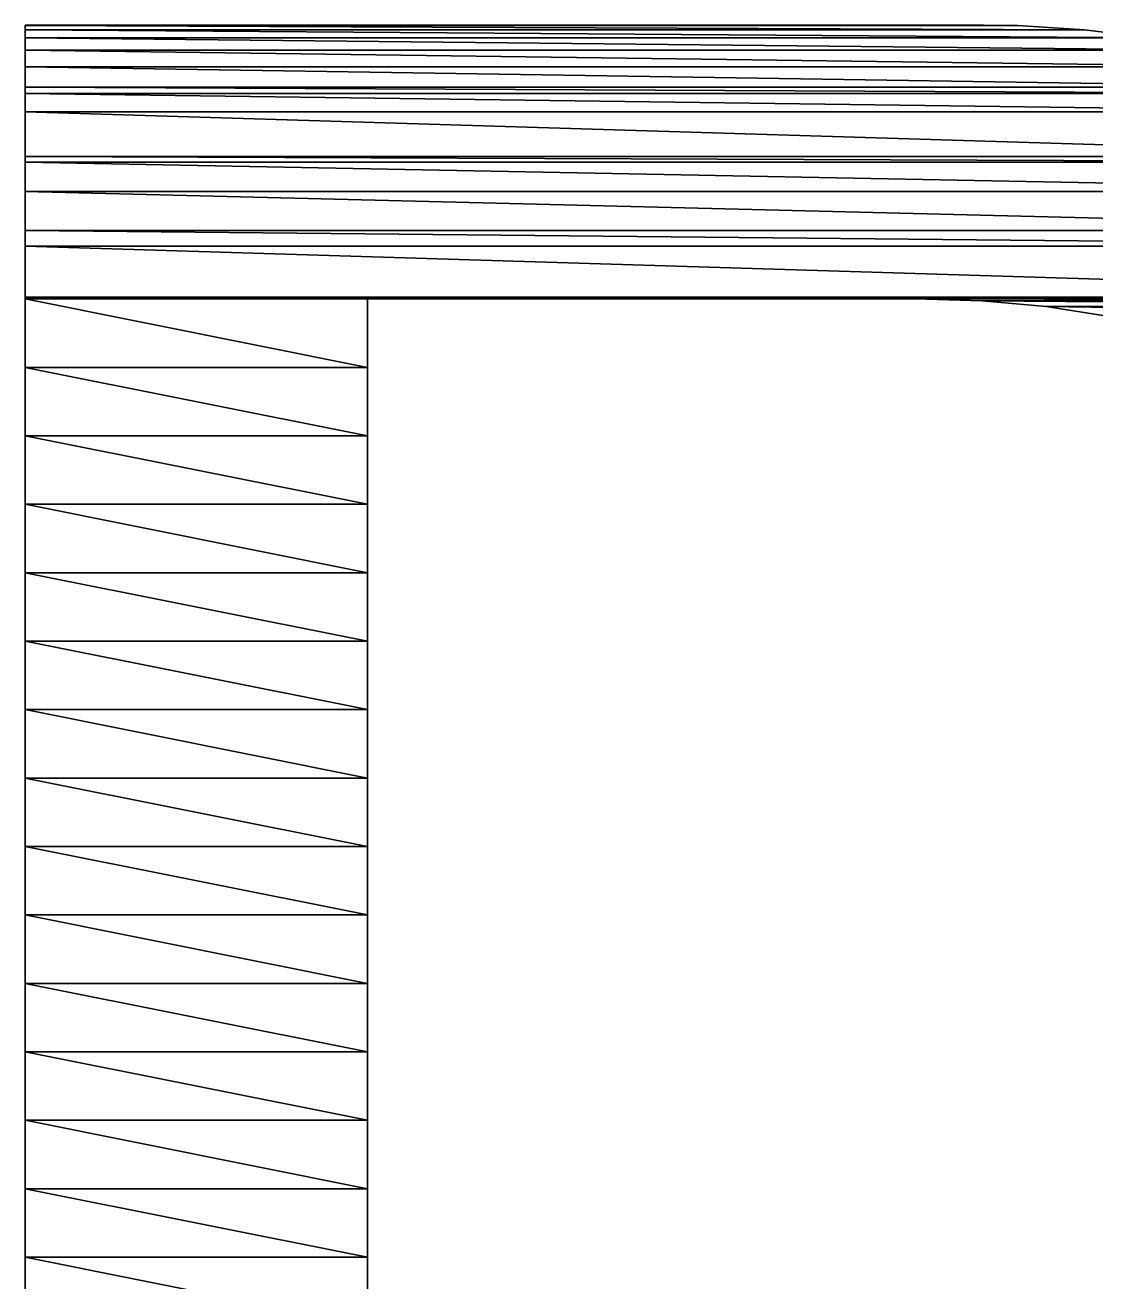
# Model space of a CAD drawing. Header units: metres. Extents: x -339 to -255, y -236 to -200.
# Drawn here: x -297 to -281.36, y -218.36 to -200 of the extents above; entities that cross this region are included whole.
import ezdxf

# ---------------------------------------------------------------- set-up
doc = ezdxf.new("R2010")
doc.units = ezdxf.units.M

msp = doc.modelspace()

# ---------------------------------------------------------------- linework, layer by layer
for points in [[(-297, -200, -346.41016), (-282.5025, -200.00749, -346.41016), (-283, -200, -346.41016), (-282.9999, -199.9999, -346.41006)], [(-297, -200, -366.41016), (-282.5025, -200.00749, -366.41016), (-283, -200, -366.41016), (-282.9999, -199.9999, -366.41006)], [(-297, -200, -366.41016), (-297, -201, -366.41016), (-297, -200, -346.41016), (-296.9999, -199.9999, -346.41006)], [(-297, -201, -366.41016), (-297, -200, -366.41016), (-297, -200, -346.41016), (-296.9999, -199.9999, -346.41006)], [(-296, -200, -366.41016), (-296, -200, -346.41016), (-297, -200, -366.41016), (-296.9999, -199.9999, -366.41006)], [(-297, -200, -366.41016), (-296, -200, -346.41016), (-296, -200, -366.41016), (-295.9999, -199.9999, -366.41006)], [(-296, -200, -346.41016), (-297, -200, -366.41016), (-297, -200, -346.41016), (-296.9999, -199.9999, -346.41006)], [(-297, -200, -346.41016), (-297, -200, -346.41016), (-296, -200, -346.41016), (-295.9999, -199.9999, -346.41006)], [(-297, -200, -346.41016), (-297, -200, -346.41016), (-297, -200, -366.41016), (-296.9999, -199.9999, -366.41006)], [(-297, -200, -366.41016), (-297, -200, -366.41016), (-297, -200, -346.41016), (-296.9999, -199.9999, -346.41006)], [(-297, -200, -366.41016), (-297, -200, -366.41016), (-297, -200, -346.41016), (-296.9999, -199.9999, -346.41006)], [(-297, -200, -346.41016), (-297, -200, -346.41016), (-297, -200, -366.41016), (-296.9999, -199.9999, -366.41006)], [(-297, -200, -346.41016), (-297, -200, -346.41016), (-297, -200, -346.41016), (-296.9999, -199.9999, -346.41006)], [(-282.5025, -200.00749, -346.41016), (-297, -200, -346.41016), (-297, -200.00749, -346.41016), (-296.9999, -200.00739, -346.41006)], [(-282.5025, -200.00749, -366.41016), (-297, -200, -366.41016), (-297, -200.00749, -366.41016), (-296.9999, -200.00739, -366.41006)], [(-297, -200, -346.41016), (-297, -201, -346.41016), (-297, -201, -366.41016), (-296.9999, -200.9999, -366.41006)], [(-297, -201, -346.41016), (-297, -200, -346.41016), (-297, -201, -346.41016), (-296.9999, -200.9999, -346.41006)], [(-297, -200.00749, -346.41016), (-281.5225, -200.0675, -346.41016), (-282.5025, -200.00749, -346.41016), (-282.5024, -200.00739, -346.41006)], [(-297, -200.00749, -366.41016), (-281.5225, -200.0675, -366.41016), (-282.5025, -200.00749, -366.41016), (-282.5024, -200.00739, -366.41006)], [(-281.5225, -200.0675, -346.41016), (-297, -200.00749, -346.41016), (-297, -200.0675, -346.41016), (-296.9999, -200.0674, -346.41006)], [(-281.5225, -200.0675, -366.41016), (-297, -200.00749, -366.41016), (-297, -200.0675, -366.41016), (-296.9999, -200.0674, -366.41006)], [(-297, -200.0675, -346.41016), (-280.5625, -200.1875, -346.41016), (-281.5225, -200.0675, -346.41016), (-281.5224, -200.0674, -346.41006)], [(-297, -200.0675, -366.41016), (-280.5625, -200.1875, -366.41016), (-281.5225, -200.0675, -366.41016), (-281.5224, -200.0674, -366.41006)], [(-280.5625, -200.1875, -346.41016), (-297, -200.0675, -346.41016), (-297, -200.1875, -346.41016), (-296.9999, -200.1874, -346.41006)], [(-280.5625, -200.1875, -366.41016), (-297, -200.0675, -366.41016), (-297, -200.1875, -366.41016), (-296.9999, -200.1874, -366.41006)], [(-295, -200, -366.41016), (-296, -200, -366.41016), (-295, -200, -346.41016), (-294.9999, -199.9999, -346.41006)], [(-296, -200, -366.41016), (-295, -200, -366.41016), (-295, -200, -346.41016), (-294.9999, -199.9999, -346.41006)], [(-295, -200, -346.41016), (-296, -200, -346.41016), (-296, -200, -366.41016), (-295.9999, -199.9999, -366.41006)], [(-296, -200, -346.41016), (-295, -200, -346.41016), (-296, -200, -346.41016), (-295.9999, -199.9999, -346.41006)], [(-296, -200, -346.41016), (-296, -200, -366.41016), (-296, -200, -346.41016), (-295.9999, -199.9999, -346.41006)], [(-294, -200, -366.41016), (-294, -200, -346.41016), (-295, -200, -366.41016), (-294.9999, -199.9999, -366.41006)], [(-295, -200, -366.41016), (-294, -200, -346.41016), (-294, -200, -366.41016), (-293.9999, -199.9999, -366.41006)], [(-294, -200, -346.41016), (-295, -200, -366.41016), (-295, -200, -346.41016), (-294.9999, -199.9999, -346.41006)], [(-295, -200, -346.41016), (-295, -200, -346.41016), (-294, -200, -346.41016), (-293.9999, -199.9999, -346.41006)], [(-295, -200, -346.41016), (-295, -200, -346.41016), (-295, -200, -366.41016), (-294.9999, -199.9999, -366.41006)], [(-293, -200, -366.41016), (-294, -200, -366.41016), (-293, -200, -346.41016), (-292.9999, -199.9999, -346.41006)], [(-294, -200, -366.41016), (-293, -200, -366.41016), (-293, -200, -346.41016), (-292.9999, -199.9999, -346.41006)], [(-293, -200, -346.41016), (-294, -200, -346.41016), (-294, -200, -366.41016), (-293.9999, -199.9999, -366.41006)], [(-294, -200, -346.41016), (-293, -200, -346.41016), (-294, -200, -346.41016), (-293.9999, -199.9999, -346.41006)], [(-294, -200, -346.41016), (-294, -200, -366.41016), (-294, -200, -346.41016), (-293.9999, -199.9999, -346.41006)], [(-292, -200, -366.41016), (-292, -200, -346.41016), (-293, -200, -366.41016), (-292.9999, -199.9999, -366.41006)], [(-293, -200, -366.41016), (-292, -200, -346.41016), (-292, -200, -366.41016), (-291.9999, -199.9999, -366.41006)], [(-292, -200, -346.41016), (-293, -200, -366.41016), (-293, -200, -346.41016), (-292.9999, -199.9999, -346.41006)], [(-293, -200, -346.41016), (-293, -200, -346.41016), (-292, -200, -346.41016), (-291.9999, -199.9999, -346.41006)], [(-293, -200, -346.41016), (-293, -200, -346.41016), (-293, -200, -366.41016), (-292.9999, -199.9999, -366.41006)], [(-291, -200, -366.41016), (-292, -200, -366.41016), (-291, -200, -346.41016), (-290.9999, -199.9999, -346.41006)], [(-292, -200, -366.41016), (-291, -200, -366.41016), (-291, -200, -346.41016), (-290.9999, -199.9999, -346.41006)], [(-291, -200, -346.41016), (-292, -200, -346.41016), (-292, -200, -366.41016), (-291.9999, -199.9999, -366.41006)], [(-292, -200, -346.41016), (-291, -200, -346.41016), (-292, -200, -346.41016), (-291.9999, -199.9999, -346.41006)], [(-292, -200, -346.41016), (-292, -200, -366.41016), (-292, -200, -346.41016), (-291.9999, -199.9999, -346.41006)], [(-290, -200, -366.41016), (-290, -200, -346.41016), (-291, -200, -366.41016), (-290.9999, -199.9999, -366.41006)], [(-291, -200, -366.41016), (-290, -200, -346.41016), (-290, -200, -366.41016), (-289.9999, -199.9999, -366.41006)], [(-290, -200, -346.41016), (-291, -200, -366.41016), (-291, -200, -346.41016), (-290.9999, -199.9999, -346.41006)], [(-291, -200, -346.41016), (-291, -200, -346.41016), (-290, -200, -346.41016), (-289.9999, -199.9999, -346.41006)], [(-291, -200, -346.41016), (-291, -200, -346.41016), (-291, -200, -366.41016), (-290.9999, -199.9999, -366.41006)], [(-289, -200, -366.41016), (-290, -200, -366.41016), (-289, -200, -346.41016), (-288.9999, -199.9999, -346.41006)], [(-290, -200, -366.41016), (-289, -200, -366.41016), (-289, -200, -346.41016), (-288.9999, -199.9999, -346.41006)], [(-289, -200, -346.41016), (-290, -200, -346.41016), (-290, -200, -366.41016), (-289.9999, -199.9999, -366.41006)], [(-290, -200, -346.41016), (-289, -200, -346.41016), (-290, -200, -346.41016), (-289.9999, -199.9999, -346.41006)], [(-290, -200, -346.41016), (-290, -200, -366.41016), (-290, -200, -346.41016), (-289.9999, -199.9999, -346.41006)], [(-288, -200, -366.41016), (-288, -200, -346.41016), (-289, -200, -366.41016), (-288.9999, -199.9999, -366.41006)], [(-289, -200, -366.41016), (-288, -200, -346.41016), (-288, -200, -366.41016), (-287.9999, -199.9999, -366.41006)], [(-288, -200, -346.41016), (-289, -200, -366.41016), (-289, -200, -346.41016), (-288.9999, -199.9999, -346.41006)], [(-289, -200, -346.41016), (-289, -200, -346.41016), (-288, -200, -346.41016), (-287.9999, -199.9999, -346.41006)], [(-289, -200, -346.41016), (-289, -200, -346.41016), (-289, -200, -366.41016), (-288.9999, -199.9999, -366.41006)], [(-287, -200, -366.41016), (-288, -200, -366.41016), (-287, -200, -346.41016), (-286.9999, -199.9999, -346.41006)], [(-288, -200, -366.41016), (-287, -200, -366.41016), (-287, -200, -346.41016), (-286.9999, -199.9999, -346.41006)], [(-287, -200, -346.41016), (-288, -200, -346.41016), (-288, -200, -366.41016), (-287.9999, -199.9999, -366.41006)], [(-288, -200, -346.41016), (-287, -200, -346.41016), (-288, -200, -346.41016), (-287.9999, -199.9999, -346.41006)], [(-288, -200, -346.41016), (-288, -200, -366.41016), (-288, -200, -346.41016), (-287.9999, -199.9999, -346.41006)], [(-286, -200, -366.41016), (-286, -200, -346.41016), (-287, -200, -366.41016), (-286.9999, -199.9999, -366.41006)], [(-287, -200, -366.41016), (-286, -200, -346.41016), (-286, -200, -366.41016), (-285.9999, -199.9999, -366.41006)], [(-286, -200, -346.41016), (-287, -200, -366.41016), (-287, -200, -346.41016), (-286.9999, -199.9999, -346.41006)], [(-287, -200, -346.41016), (-287, -200, -346.41016), (-286, -200, -346.41016), (-285.9999, -199.9999, -346.41006)], [(-287, -200, -346.41016), (-287, -200, -346.41016), (-287, -200, -366.41016), (-286.9999, -199.9999, -366.41006)], [(-285, -200, -366.41016), (-286, -200, -366.41016), (-285, -200, -346.41016), (-284.9999, -199.9999, -346.41006)], [(-286, -200, -366.41016), (-285, -200, -366.41016), (-285, -200, -346.41016), (-284.9999, -199.9999, -346.41006)], [(-285, -200, -346.41016), (-286, -200, -346.41016), (-286, -200, -366.41016), (-285.9999, -199.9999, -366.41006)], [(-286, -200, -346.41016), (-285, -200, -346.41016), (-286, -200, -346.41016), (-285.9999, -199.9999, -346.41006)], [(-286, -200, -346.41016), (-286, -200, -366.41016), (-286, -200, -346.41016), (-285.9999, -199.9999, -346.41006)], [(-284, -200, -366.41016), (-284, -200, -346.41016), (-285, -200, -366.41016), (-284.9999, -199.9999, -366.41006)], [(-285, -200, -366.41016), (-284, -200, -346.41016), (-284, -200, -366.41016), (-283.9999, -199.9999, -366.41006)], [(-284, -200, -346.41016), (-285, -200, -366.41016), (-285, -200, -346.41016), (-284.9999, -199.9999, -346.41006)], [(-285, -200, -346.41016), (-285, -200, -346.41016), (-284, -200, -346.41016), (-283.9999, -199.9999, -346.41006)], [(-285, -200, -346.41016), (-285, -200, -346.41016), (-285, -200, -366.41016), (-284.9999, -199.9999, -366.41006)], [(-283, -200, -366.41016), (-284, -200, -366.41016), (-283, -200, -346.41016), (-282.9999, -199.9999, -346.41006)], [(-284, -200, -366.41016), (-283, -200, -366.41016), (-283, -200, -346.41016), (-282.9999, -199.9999, -346.41006)], [(-283, -200, -346.41016), (-284, -200, -346.41016), (-284, -200, -366.41016), (-283.9999, -199.9999, -366.41006)], [(-284, -200, -346.41016), (-283, -200, -346.41016), (-284, -200, -346.41016), (-283.9999, -199.9999, -346.41006)], [(-284, -200, -346.41016), (-284, -200, -366.41016), (-284, -200, -346.41016), (-283.9999, -199.9999, -346.41006)], [(-282.5025, -200.00749, -366.41016), (-282.5025, -200.00749, -346.41016), (-283, -200, -366.41016), (-282.9999, -199.9999, -366.41006)], [(-282.5025, -200.00749, -346.41016), (-283, -200, -366.41016), (-283, -200, -346.41016), (-282.9999, -199.9999, -346.41006)], [(-283, -200, -346.41016), (-283, -200, -346.41016), (-283, -200, -366.41016), (-282.9999, -199.9999, -366.41006)], [(-283, -200, -366.41016), (-282.5025, -200.00749, -346.41016), (-282.5025, -200.00749, -366.41016), (-282.5024, -200.00739, -366.41006)], [(-283, -200, -346.41016), (-283, -200, -346.41016), (-282.5025, -200.00749, -346.41016), (-282.5024, -200.00739, -346.41006)], [(-281.5225, -200.0675, -346.41016), (-282.5025, -200.00749, -346.41016), (-282.5025, -200.00749, -366.41016), (-282.5024, -200.00739, -366.41006)], [(-282.5025, -200.00749, -346.41016), (-281.5225, -200.0675, -346.41016), (-282.5025, -200.00749, -346.41016), (-282.5024, -200.00739, -346.41006)], [(-282.5025, -200.00749, -346.41016), (-282.5025, -200.00749, -366.41016), (-282.5025, -200.00749, -346.41016), (-282.5024, -200.00739, -346.41006)], [(-281.5225, -200.0675, -366.41016), (-282.5025, -200.00749, -366.41016), (-281.5225, -200.0675, -346.41016), (-281.5224, -200.0674, -346.41006)], [(-282.5025, -200.00749, -366.41016), (-281.5225, -200.0675, -366.41016), (-281.5225, -200.0675, -346.41016), (-281.5224, -200.0674, -346.41006)], [(-280.5625, -200.1875, -366.41016), (-280.5625, -200.1875, -346.41016), (-281.5225, -200.0675, -366.41016), (-281.5224, -200.0674, -366.41006)], [(-280.5625, -200.1875, -346.41016), (-281.5225, -200.0675, -366.41016), (-281.5225, -200.0675, -346.41016), (-281.5224, -200.0674, -346.41006)], [(-281.5225, -200.0675, -346.41016), (-281.5225, -200.0675, -346.41016), (-281.5225, -200.0675, -366.41016), (-281.5224, -200.0674, -366.41006)], [(-281.5225, -200.0675, -366.41016), (-280.5625, -200.1875, -346.41016), (-280.5625, -200.1875, -366.41016), (-280.5624, -200.1874, -366.41006)], [(-281.5225, -200.0675, -346.41016), (-281.5225, -200.0675, -346.41016), (-280.5625, -200.1875, -346.41016), (-280.5624, -200.1874, -346.41006)], [(-297, -200.1875, -346.41016), (-279.6225, -200.3675, -346.41016), (-280.5625, -200.1875, -346.41016), (-280.5624, -200.1874, -346.41006)], [(-297, -200.1875, -366.41016), (-279.6225, -200.3675, -366.41016), (-280.5625, -200.1875, -366.41016), (-280.5624, -200.1874, -366.41006)], [(-279.6225, -200.3675, -346.41016), (-297, -200.1875, -346.41016), (-297, -200.3675, -346.41016), (-296.9999, -200.36739, -346.41006)], [(-279.6225, -200.3675, -366.41016), (-297, -200.1875, -366.41016), (-297, -200.3675, -366.41016), (-296.9999, -200.36739, -366.41006)], [(-297, -200.3675, -346.41016), (-278.7025, -200.6075, -346.41016), (-279.6225, -200.3675, -346.41016), (-279.6224, -200.36739, -346.41006)], [(-297, -200.3675, -366.41016), (-278.7025, -200.6075, -366.41016), (-279.6225, -200.3675, -366.41016), (-279.6224, -200.36739, -366.41006)], [(-278.7025, -200.6075, -346.41016), (-297, -200.3675, -346.41016), (-297, -200.6075, -346.41016), (-296.9999, -200.60739, -346.41006)], [(-278.7025, -200.6075, -366.41016), (-297, -200.3675, -366.41016), (-297, -200.6075, -366.41016), (-296.9999, -200.60739, -366.41006)], [(-297, -200.6075, -346.41016), (-277.8025, -200.9075, -346.41016), (-278.7025, -200.6075, -346.41016), (-278.70242, -200.60739, -346.41006)], [(-297, -200.6075, -366.41016), (-277.8025, -200.9075, -366.41016), (-278.7025, -200.6075, -366.41016), (-278.70242, -200.60739, -366.41006)], [(-277.8025, -200.9075, -346.41016), (-297, -200.6075, -346.41016), (-297, -200.9075, -346.41016), (-296.9999, -200.9074, -346.41006)], [(-277.8025, -200.9075, -366.41016), (-297, -200.6075, -366.41016), (-297, -200.9075, -366.41016), (-296.9999, -200.9074, -366.41006)], [(-297, -200.9075, -346.41016), (-277.5764, -201, -346.41016), (-277.8025, -200.9075, -346.41016), (-277.8024, -200.9074, -346.41006)], [(-297, -200.9075, -366.41016), (-277.5764, -201, -366.41016), (-277.8025, -200.9075, -366.41016), (-277.8024, -200.9074, -366.41006)], [(-277.5764, -201, -346.41016), (-297, -200.9075, -346.41016), (-297, -201, -346.41016), (-296.9999, -200.9999, -346.41006)], [(-277.5764, -201, -366.41016), (-297, -200.9075, -366.41016), (-297, -201, -366.41016), (-296.9999, -200.9999, -366.41006)], [(-297, -201, -346.41016), (-276.9225, -201.2675, -346.41016), (-277.5764, -201, -346.41016), (-277.5763, -200.9999, -346.41006)], [(-297, -201, -366.41016), (-276.9225, -201.2675, -366.41016), (-277.5764, -201, -366.41016), (-277.5763, -200.9999, -366.41006)], [(-297, -201, -346.41016), (-297, -201, -366.41016), (-297, -201, -346.41016), (-296.9999, -200.9999, -346.41006)], [(-297, -202, -366.41016), (-297, -201, -346.41016), (-297, -201, -366.41016), (-296.9999, -200.9999, -366.41006)], [(-297, -202, -346.41016), (-297, -202, -346.41016), (-297, -201, -346.41016), (-296.9999, -200.9999, -346.41006)], [(-276.9225, -201.2675, -346.41016), (-297, -201, -346.41016), (-297, -201.2675, -346.41016), (-296.9999, -201.2674, -346.41006)], [(-276.9225, -201.2675, -366.41016), (-297, -201, -366.41016), (-297, -201.2675, -366.41016), (-296.9999, -201.2674, -366.41006)], [(-297, -201, -366.41016), (-297, -201, -346.41016), (-297, -202, -366.41016), (-296.9999, -201.9999, -366.41006)], [(-297, -201, -346.41016), (-297, -202, -366.41016), (-297, -202, -346.41016), (-296.9999, -201.9999, -346.41006)], [(-297, -201.2675, -346.41016), (-275.64, -201.92, -346.41016), (-276.9225, -201.2675, -346.41016), (-276.9224, -201.2674, -346.41006)], [(-297, -201.2675, -366.41016), (-275.64, -201.92, -366.41016), (-276.9225, -201.2675, -366.41016), (-276.9224, -201.2674, -366.41006)], [(-275.64, -201.92, -346.41016), (-297, -201.2675, -346.41016), (-297, -201.92, -346.41016), (-296.9999, -201.91989, -346.41006)], [(-275.64, -201.92, -366.41016), (-297, -201.2675, -366.41016), (-297, -201.92, -366.41016), (-296.9999, -201.91989, -366.41006)], [(-297, -201.92, -346.41016), (-275.5098, -202, -346.41016), (-275.64, -201.92, -346.41016), (-275.63992, -201.91989, -346.41006)], [(-297, -201.92, -366.41016), (-275.5098, -202, -366.41016), (-275.64, -201.92, -366.41016), (-275.63992, -201.91989, -366.41006)], [(-275.5098, -202, -346.41016), (-297, -201.92, -346.41016), (-297, -202, -346.41016), (-296.9999, -201.9999, -346.41006)], [(-275.5098, -202, -366.41016), (-297, -201.92, -366.41016), (-297, -202, -366.41016), (-296.9999, -201.9999, -366.41006)], [(-297, -202, -346.41016), (-274.81, -202.43, -346.41016), (-275.5098, -202, -346.41016), (-275.5097, -201.9999, -346.41006)], [(-297, -202, -366.41016), (-274.81, -202.43, -366.41016), (-275.5098, -202, -366.41016), (-275.5097, -201.9999, -366.41006)], [(-297, -202, -346.41016), (-297, -202, -346.41016), (-297, -202, -366.41016), (-296.9999, -201.9999, -366.41006)], [(-297, -202, -366.41016), (-297, -203, -366.41016), (-297, -202, -346.41016), (-296.9999, -201.9999, -346.41006)], [(-297, -203, -366.41016), (-297, -202, -366.41016), (-297, -202, -346.41016), (-296.9999, -201.9999, -346.41006)], [(-274.81, -202.43, -346.41016), (-297, -202, -346.41016), (-297, -202.43, -346.41016), (-296.9999, -202.42989, -346.41006)], [(-274.81, -202.43, -366.41016), (-297, -202, -366.41016), (-297, -202.43, -366.41016), (-296.9999, -202.42989, -366.41006)], [(-297, -202, -346.41016), (-297, -203, -346.41016), (-297, -203, -366.41016), (-296.9999, -202.9999, -366.41006)], [(-297, -203, -346.41016), (-297, -202, -346.41016), (-297, -203, -346.41016), (-296.9999, -202.9999, -346.41006)], [(-297, -202.43, -346.41016), (-274, -203, -346.41016), (-274.81, -202.43, -346.41016), (-274.8099, -202.42989, -346.41006)], [(-297, -202.43, -366.41016), (-274, -203, -366.41016), (-274.81, -202.43, -366.41016), (-274.8099, -202.42989, -366.41006)], [(-274, -203, -346.41016), (-297, -202.43, -346.41016), (-297, -203, -346.41016), (-296.9999, -202.9999, -346.41006)], [(-274, -203, -366.41016), (-297, -202.43, -366.41016), (-297, -203, -366.41016), (-296.9999, -202.9999, -366.41006)], [(-297, -203, -346.41016), (-273.6713, -203.22762, -346.41016), (-274, -203, -346.41016), (-273.9999, -202.9999, -346.41006)], [(-297, -203, -366.41016), (-273.6713, -203.22762, -366.41016), (-274, -203, -366.41016), (-273.9999, -202.9999, -366.41006)], [(-297, -203, -346.41016), (-297, -203, -366.41016), (-297, -203, -346.41016), (-296.9999, -202.9999, -346.41006)], [(-297, -204, -366.41016), (-297, -203, -346.41016), (-297, -203, -366.41016), (-296.9999, -202.9999, -366.41006)], [(-297, -204, -346.41016), (-297, -204, -346.41016), (-297, -203, -346.41016), (-296.9999, -202.9999, -346.41006)], [(-273.6713, -203.22762, -346.41016), (-297, -203, -346.41016), (-297, -203.22762, -346.41016), (-296.9999, -203.22751, -346.41006)], [(-273.6713, -203.22762, -366.41016), (-297, -203, -366.41016), (-297, -203.22762, -366.41016), (-296.9999, -203.22751, -366.41006)], [(-297, -203, -366.41016), (-297, -203, -346.41016), (-297, -204, -366.41016), (-296.9999, -203.9999, -366.41006)], [(-297, -203, -346.41016), (-297, -204, -366.41016), (-297, -204, -346.41016), (-296.9999, -203.9999, -346.41006)], [(-297, -203.22762, -346.41016), (-272.74075, -203.97531, -346.41016), (-273.6713, -203.22762, -346.41016), (-273.6712, -203.22751, -346.41006)], [(-297, -203.22762, -366.41016), (-272.74075, -203.97531, -366.41016), (-273.6713, -203.22762, -366.41016), (-273.6712, -203.22751, -366.41006)], [(-272.74075, -203.97531, -346.41016), (-297, -203.22762, -346.41016), (-297, -203.97531, -346.41016), (-296.9999, -203.9752, -346.41006)], [(-272.74075, -203.97531, -366.41016), (-297, -203.22762, -366.41016), (-297, -203.97531, -366.41016), (-296.9999, -203.9752, -366.41006)], [(-297, -203.97531, -346.41016), (-272.7151, -204, -346.41016), (-272.74075, -203.97531, -346.41016), (-272.74066, -203.9752, -346.41006)], [(-297, -203.97531, -366.41016), (-272.7151, -204, -366.41016), (-272.74075, -203.97531, -366.41016), (-272.74066, -203.9752, -366.41006)], [(-272.7151, -204, -346.41016), (-297, -203.97531, -346.41016), (-297, -204, -346.41016), (-296.9999, -203.9999, -346.41006)], [(-272.7151, -204, -366.41016), (-297, -203.97531, -366.41016), (-297, -204, -366.41016), (-296.9999, -203.9999, -366.41006)], [(-297, -204, -346.41016), (-292, -205, -346.41016), (-292, -204, -346.41016), (-291.9999, -203.9999, -346.41006)], [(-297, -204, -366.41016), (-292, -205, -366.41016), (-292, -204, -366.41016), (-291.9999, -203.9999, -366.41006)], [(-297, -204, -346.41016), (-297, -204, -346.41016), (-297, -204, -366.41016), (-296.9999, -203.9999, -366.41006)], [(-297, -204, -366.41016), (-297, -205, -366.41016), (-297, -204, -346.41016), (-296.9999, -203.9999, -346.41006)], [(-297, -205, -366.41016), (-297, -204, -366.41016), (-297, -204, -346.41016), (-296.9999, -203.9999, -346.41006)], [(-292, -205, -346.41016), (-297, -204, -346.41016), (-297, -205, -346.41016), (-296.9999, -204.9999, -346.41006)], [(-292, -205, -366.41016), (-297, -204, -366.41016), (-297, -205, -366.41016), (-296.9999, -204.9999, -366.41006)], [(-297, -204, -346.41016), (-297, -205, -346.41016), (-297, -205, -366.41016), (-296.9999, -204.9999, -366.41006)], [(-297, -205, -346.41016), (-297, -204, -346.41016), (-297, -205, -346.41016), (-296.9999, -204.9999, -346.41006)], [(-292, -204, -366.41016), (-291, -204, -366.41016), (-292, -204, -346.41016), (-291.9999, -203.9999, -346.41006)], [(-291, -204, -366.41016), (-292, -204, -366.41016), (-292, -204, -346.41016), (-291.9999, -203.9999, -346.41006)], [(-292, -204, -346.41016), (-291, -204, -346.41016), (-291, -204, -366.41016), (-290.9999, -203.9999, -366.41006)], [(-291, -204, -346.41016), (-292, -204, -346.41016), (-291, -204, -346.41016), (-290.9999, -203.9999, -346.41006)], [(-292, -205, -366.41016), (-292, -205, -346.41016), (-292, -204, -366.41016), (-291.9999, -203.9999, -366.41006)], [(-292, -205, -346.41016), (-292, -204, -366.41016), (-292, -204, -346.41016), (-291.9999, -203.9999, -346.41006)], [(-292, -204, -346.41016), (-292, -204, -346.41016), (-292, -204, -366.41016), (-291.9999, -203.9999, -366.41006)], [(-292, -204, -366.41016), (-292, -204, -366.41016), (-292, -204, -346.41016), (-291.9999, -203.9999, -346.41006)], [(-292, -204, -366.41016), (-292, -204, -366.41016), (-292, -204, -346.41016), (-291.9999, -203.9999, -346.41006)], [(-292, -204, -346.41016), (-292, -204, -346.41016), (-292, -204, -366.41016), (-291.9999, -203.9999, -366.41006)], [(-292, -204, -346.41016), (-292, -204, -346.41016), (-292, -204, -346.41016), (-291.9999, -203.9999, -346.41006)], [(-292, -204, -366.41016), (-292, -205, -346.41016), (-292, -205, -366.41016), (-291.9999, -204.9999, -366.41006)], [(-292, -204, -346.41016), (-292, -204, -346.41016), (-292, -205, -346.41016), (-291.9999, -204.9999, -346.41006)], [(-291, -204, -346.41016), (-291, -204, -366.41016), (-291, -204, -346.41016), (-290.9999, -203.9999, -346.41006)], [(-291, -204, -366.41016), (-291, -204, -346.41016), (-290, -204, -366.41016), (-289.9999, -203.9999, -366.41006)], [(-290, -204, -366.41016), (-291, -204, -346.41016), (-291, -204, -366.41016), (-290.9999, -203.9999, -366.41006)], [(-291, -204, -346.41016), (-290, -204, -366.41016), (-290, -204, -346.41016), (-289.9999, -203.9999, -346.41006)], [(-290, -204, -346.41016), (-290, -204, -346.41016), (-291, -204, -346.41016), (-290.9999, -203.9999, -346.41006)], [(-290, -204, -346.41016), (-290, -204, -346.41016), (-290, -204, -366.41016), (-289.9999, -203.9999, -366.41006)], [(-290, -204, -366.41016), (-289, -204, -366.41016), (-290, -204, -346.41016), (-289.9999, -203.9999, -346.41006)], [(-289, -204, -366.41016), (-290, -204, -366.41016), (-290, -204, -346.41016), (-289.9999, -203.9999, -346.41006)], [(-290, -204, -346.41016), (-289, -204, -346.41016), (-289, -204, -366.41016), (-288.9999, -203.9999, -366.41006)], [(-289, -204, -346.41016), (-290, -204, -346.41016), (-289, -204, -346.41016), (-288.9999, -203.9999, -346.41006)], [(-289, -204, -346.41016), (-289, -204, -366.41016), (-289, -204, -346.41016), (-288.9999, -203.9999, -346.41006)], [(-289, -204, -366.41016), (-289, -204, -346.41016), (-288, -204, -366.41016), (-287.9999, -203.9999, -366.41006)], [(-288, -204, -366.41016), (-289, -204, -346.41016), (-289, -204, -366.41016), (-288.9999, -203.9999, -366.41006)], [(-289, -204, -346.41016), (-288, -204, -366.41016), (-288, -204, -346.41016), (-287.9999, -203.9999, -346.41006)], [(-288, -204, -346.41016), (-288, -204, -346.41016), (-289, -204, -346.41016), (-288.9999, -203.9999, -346.41006)], [(-288, -204, -346.41016), (-288, -204, -346.41016), (-288, -204, -366.41016), (-287.9999, -203.9999, -366.41006)], [(-288, -204, -366.41016), (-287, -204, -366.41016), (-288, -204, -346.41016), (-287.9999, -203.9999, -346.41006)], [(-287, -204, -366.41016), (-288, -204, -366.41016), (-288, -204, -346.41016), (-287.9999, -203.9999, -346.41006)], [(-288, -204, -346.41016), (-287, -204, -346.41016), (-287, -204, -366.41016), (-286.9999, -203.9999, -366.41006)], [(-287, -204, -346.41016), (-288, -204, -346.41016), (-287, -204, -346.41016), (-286.9999, -203.9999, -346.41006)], [(-287, -204, -346.41016), (-287, -204, -366.41016), (-287, -204, -346.41016), (-286.9999, -203.9999, -346.41006)], [(-287, -204, -366.41016), (-287, -204, -346.41016), (-286, -204, -366.41016), (-285.9999, -203.9999, -366.41006)], [(-286, -204, -366.41016), (-287, -204, -346.41016), (-287, -204, -366.41016), (-286.9999, -203.9999, -366.41006)], [(-287, -204, -346.41016), (-286, -204, -366.41016), (-286, -204, -346.41016), (-285.9999, -203.9999, -346.41006)], [(-286, -204, -346.41016), (-286, -204, -346.41016), (-287, -204, -346.41016), (-286.9999, -203.9999, -346.41006)], [(-286, -204, -346.41016), (-286, -204, -346.41016), (-286, -204, -366.41016), (-285.9999, -203.9999, -366.41006)], [(-286, -204, -366.41016), (-285, -204, -366.41016), (-286, -204, -346.41016), (-285.9999, -203.9999, -346.41006)], [(-285, -204, -366.41016), (-286, -204, -366.41016), (-286, -204, -346.41016), (-285.9999, -203.9999, -346.41006)], [(-286, -204, -346.41016), (-285, -204, -346.41016), (-285, -204, -366.41016), (-284.9999, -203.9999, -366.41006)], [(-285, -204, -346.41016), (-286, -204, -346.41016), (-285, -204, -346.41016), (-284.9999, -203.9999, -346.41006)], [(-285, -204, -346.41016), (-285, -204, -366.41016), (-285, -204, -346.41016), (-284.9999, -203.9999, -346.41006)], [(-285, -204, -366.41016), (-285, -204, -346.41016), (-284, -204, -366.41016), (-283.9999, -203.9999, -366.41006)], [(-284, -204, -366.41016), (-285, -204, -346.41016), (-285, -204, -366.41016), (-284.9999, -203.9999, -366.41006)], [(-285, -204, -346.41016), (-284, -204, -366.41016), (-284, -204, -346.41016), (-283.9999, -203.9999, -346.41006)], [(-284, -204, -346.41016), (-284, -204, -346.41016), (-285, -204, -346.41016), (-284.9999, -203.9999, -346.41006)], [(-284, -204, -346.41016), (-272.68622, -204.02777, -346.41016), (-272.7151, -204, -346.41016), (-272.715, -203.9999, -346.41006)], [(-284, -204, -366.41016), (-272.68622, -204.02777, -366.41016), (-272.7151, -204, -366.41016), (-272.715, -203.9999, -366.41006)], [(-284, -204, -346.41016), (-284, -204, -346.41016), (-284, -204, -366.41016), (-283.9999, -203.9999, -366.41006)], [(-284, -204, -366.41016), (-283.0216, -204.02777, -366.41016), (-284, -204, -346.41016), (-283.9999, -203.9999, -346.41006)], [(-283.0216, -204.02777, -366.41016), (-284, -204, -366.41016), (-284, -204, -346.41016), (-283.9999, -203.9999, -346.41006)], [(-272.68622, -204.02777, -346.41016), (-284, -204, -346.41016), (-283.0216, -204.02777, -346.41016), (-283.0215, -204.02766, -346.41006)], [(-272.68622, -204.02777, -366.41016), (-284, -204, -366.41016), (-283.0216, -204.02777, -366.41016), (-283.0215, -204.02766, -366.41006)], [(-284, -204, -346.41016), (-283.0216, -204.02777, -346.41016), (-283.0216, -204.02777, -366.41016), (-283.0215, -204.02766, -366.41006)], [(-283.0216, -204.02777, -346.41016), (-284, -204, -346.41016), (-283.0216, -204.02777, -346.41016), (-283.0215, -204.02766, -346.41006)], [(-283.0216, -204.02777, -346.41016), (-272.5996, -204.11111, -346.41016), (-272.68622, -204.02777, -346.41016), (-272.68613, -204.02766, -346.41006)], [(-283.0216, -204.02777, -366.41016), (-272.5996, -204.11111, -366.41016), (-272.68622, -204.02777, -366.41016), (-272.68613, -204.02766, -366.41006)], [(-283.0216, -204.02777, -346.41016), (-283.0216, -204.02777, -366.41016), (-283.0216, -204.02777, -346.41016), (-283.0215, -204.02766, -346.41006)], [(-282.08643, -204.11111, -366.41016), (-283.0216, -204.02777, -346.41016), (-283.0216, -204.02777, -366.41016), (-283.0215, -204.02766, -366.41006)], [(-282.08643, -204.11111, -346.41016), (-282.08643, -204.11111, -346.41016), (-283.0216, -204.02777, -346.41016), (-283.0215, -204.02766, -346.41006)], [(-272.5996, -204.11111, -346.41016), (-283.0216, -204.02777, -346.41016), (-282.08643, -204.11111, -346.41016), (-282.08633, -204.11101, -346.41006)], [(-272.5996, -204.11111, -366.41016), (-283.0216, -204.02777, -366.41016), (-282.08643, -204.11111, -366.41016), (-282.08633, -204.11101, -366.41006)], [(-283.0216, -204.02777, -366.41016), (-283.0216, -204.02777, -346.41016), (-282.08643, -204.11111, -366.41016), (-282.08633, -204.11101, -366.41006)], [(-283.0216, -204.02777, -346.41016), (-282.08643, -204.11111, -366.41016), (-282.08643, -204.11111, -346.41016), (-282.08633, -204.11101, -346.41006)], [(-282.08643, -204.11111, -346.41016), (-272.4553, -204.25, -346.41016), (-272.5996, -204.11111, -346.41016), (-272.59952, -204.11101, -346.41006)], [(-282.08643, -204.11111, -366.41016), (-272.4553, -204.25, -366.41016), (-272.5996, -204.11111, -366.41016), (-272.59952, -204.11101, -366.41006)], [(-282.08643, -204.11111, -346.41016), (-282.08643, -204.11111, -346.41016), (-282.08643, -204.11111, -366.41016), (-282.08633, -204.11101, -366.41006)], [(-282.08643, -204.11111, -366.41016), (-281.19446, -204.25, -366.41016), (-282.08643, -204.11111, -346.41016), (-282.08633, -204.11101, -346.41006)], [(-281.19446, -204.25, -366.41016), (-282.08643, -204.11111, -366.41016), (-282.08643, -204.11111, -346.41016), (-282.08633, -204.11101, -346.41006)], [(-272.4553, -204.25, -346.41016), (-282.08643, -204.11111, -346.41016), (-281.19446, -204.25, -346.41016), (-281.19437, -204.2499, -346.41006)], [(-272.4553, -204.25, -366.41016), (-282.08643, -204.11111, -366.41016), (-281.19446, -204.25, -366.41016), (-281.19437, -204.2499, -366.41006)], [(-282.08643, -204.11111, -346.41016), (-281.19446, -204.25, -346.41016), (-281.19446, -204.25, -366.41016), (-281.19437, -204.2499, -366.41006)], [(-281.19446, -204.25, -346.41016), (-282.08643, -204.11111, -346.41016), (-281.19446, -204.25, -346.41016), (-281.19437, -204.2499, -346.41006)], [(-297, -205, -346.41016), (-292, -206, -346.41016), (-292, -205, -346.41016), (-291.9999, -204.9999, -346.41006)], [(-297, -205, -366.41016), (-292, -206, -366.41016), (-292, -205, -366.41016), (-291.9999, -204.9999, -366.41006)], [(-297, -205, -346.41016), (-297, -205, -366.41016), (-297, -205, -346.41016), (-296.9999, -204.9999, -346.41006)], [(-297, -206, -366.41016), (-297, -205, -346.41016), (-297, -205, -366.41016), (-296.9999, -204.9999, -366.41006)], [(-297, -206, -346.41016), (-297, -206, -346.41016), (-297, -205, -346.41016), (-296.9999, -204.9999, -346.41006)], [(-292, -206, -346.41016), (-297, -205, -346.41016), (-297, -206, -346.41016), (-296.9999, -205.9999, -346.41006)], [(-292, -206, -366.41016), (-297, -205, -366.41016), (-297, -206, -366.41016), (-296.9999, -205.9999, -366.41006)], [(-297, -205, -366.41016), (-297, -205, -346.41016), (-297, -206, -366.41016), (-296.9999, -205.9999, -366.41006)], [(-297, -205, -346.41016), (-297, -206, -366.41016), (-297, -206, -346.41016), (-296.9999, -205.9999, -346.41006)], [(-292, -206, -346.41016), (-292, -205, -346.41016), (-292, -205, -366.41016), (-291.9999, -204.9999, -366.41006)], [(-292, -205, -346.41016), (-292, -206, -346.41016), (-292, -205, -346.41016), (-291.9999, -204.9999, -346.41006)], [(-292, -205, -346.41016), (-292, -205, -366.41016), (-292, -205, -346.41016), (-291.9999, -204.9999, -346.41006)], [(-292, -206, -366.41016), (-292, -205, -366.41016), (-292, -206, -346.41016), (-291.9999, -205.9999, -346.41006)], [(-292, -205, -366.41016), (-292, -206, -366.41016), (-292, -206, -346.41016), (-291.9999, -205.9999, -346.41006)], [(-297, -206, -346.41016), (-292, -207, -346.41016), (-292, -206, -346.41016), (-291.9999, -205.9999, -346.41006)], [(-297, -206, -366.41016), (-292, -207, -366.41016), (-292, -206, -366.41016), (-291.9999, -205.9999, -366.41006)], [(-297, -206, -346.41016), (-297, -206, -346.41016), (-297, -206, -366.41016), (-296.9999, -205.9999, -366.41006)], [(-297, -206, -366.41016), (-297, -207, -366.41016), (-297, -206, -346.41016), (-296.9999, -205.9999, -346.41006)], [(-297, -207, -366.41016), (-297, -206, -366.41016), (-297, -206, -346.41016), (-296.9999, -205.9999, -346.41006)], [(-292, -207, -346.41016), (-297, -206, -346.41016), (-297, -207, -346.41016), (-296.9999, -206.9999, -346.41006)], [(-292, -207, -366.41016), (-297, -206, -366.41016), (-297, -207, -366.41016), (-296.9999, -206.9999, -366.41006)], [(-297, -206, -346.41016), (-297, -207, -346.41016), (-297, -207, -366.41016), (-296.9999, -206.9999, -366.41006)], [(-297, -207, -346.41016), (-297, -206, -346.41016), (-297, -207, -346.41016), (-296.9999, -206.9999, -346.41006)], [(-292, -207, -366.41016), (-292, -207, -346.41016), (-292, -206, -366.41016), (-291.9999, -205.9999, -366.41006)], [(-292, -207, -346.41016), (-292, -206, -366.41016), (-292, -206, -346.41016), (-291.9999, -205.9999, -346.41006)], [(-292, -206, -346.41016), (-292, -206, -346.41016), (-292, -206, -366.41016), (-291.9999, -205.9999, -366.41006)], [(-292, -206, -366.41016), (-292, -207, -346.41016), (-292, -207, -366.41016), (-291.9999, -206.9999, -366.41006)], [(-292, -206, -346.41016), (-292, -206, -346.41016), (-292, -207, -346.41016), (-291.9999, -206.9999, -346.41006)], [(-297, -207, -346.41016), (-292, -208, -346.41016), (-292, -207, -346.41016), (-291.9999, -206.9999, -346.41006)], [(-297, -207, -366.41016), (-292, -208, -366.41016), (-292, -207, -366.41016), (-291.9999, -206.9999, -366.41006)], [(-297, -207, -346.41016), (-297, -207, -366.41016), (-297, -207, -346.41016), (-296.9999, -206.9999, -346.41006)], [(-297, -208, -366.41016), (-297, -207, -346.41016), (-297, -207, -366.41016), (-296.9999, -206.9999, -366.41006)], [(-297, -208, -346.41016), (-297, -208, -346.41016), (-297, -207, -346.41016), (-296.9999, -206.9999, -346.41006)], [(-292, -208, -346.41016), (-297, -207, -346.41016), (-297, -208, -346.41016), (-296.9999, -207.9999, -346.41006)], [(-292, -208, -366.41016), (-297, -207, -366.41016), (-297, -208, -366.41016), (-296.9999, -207.9999, -366.41006)], [(-297, -207, -366.41016), (-297, -207, -346.41016), (-297, -208, -366.41016), (-296.9999, -207.9999, -366.41006)], [(-297, -207, -346.41016), (-297, -208, -366.41016), (-297, -208, -346.41016), (-296.9999, -207.9999, -346.41006)], [(-292, -208, -346.41016), (-292, -207, -346.41016), (-292, -207, -366.41016), (-291.9999, -206.9999, -366.41006)], [(-292, -207, -346.41016), (-292, -208, -346.41016), (-292, -207, -346.41016), (-291.9999, -206.9999, -346.41006)], [(-292, -207, -346.41016), (-292, -207, -366.41016), (-292, -207, -346.41016), (-291.9999, -206.9999, -346.41006)], [(-292, -208, -366.41016), (-292, -207, -366.41016), (-292, -208, -346.41016), (-291.9999, -207.9999, -346.41006)], [(-292, -207, -366.41016), (-292, -208, -366.41016), (-292, -208, -346.41016), (-291.9999, -207.9999, -346.41006)], [(-297, -208, -346.41016), (-292, -209, -346.41016), (-292, -208, -346.41016), (-291.9999, -207.9999, -346.41006)], [(-297, -208, -366.41016), (-292, -209, -366.41016), (-292, -208, -366.41016), (-291.9999, -207.9999, -366.41006)], [(-297, -208, -346.41016), (-297, -208, -346.41016), (-297, -208, -366.41016), (-296.9999, -207.9999, -366.41006)], [(-297, -208, -366.41016), (-297, -209, -366.41016), (-297, -208, -346.41016), (-296.9999, -207.9999, -346.41006)], [(-297, -209, -366.41016), (-297, -208, -366.41016), (-297, -208, -346.41016), (-296.9999, -207.9999, -346.41006)], [(-292, -209, -346.41016), (-297, -208, -346.41016), (-297, -209, -346.41016), (-296.9999, -208.9999, -346.41006)], [(-292, -209, -366.41016), (-297, -208, -366.41016), (-297, -209, -366.41016), (-296.9999, -208.9999, -366.41006)], [(-297, -208, -346.41016), (-297, -209, -346.41016), (-297, -209, -366.41016), (-296.9999, -208.9999, -366.41006)], [(-297, -209, -346.41016), (-297, -208, -346.41016), (-297, -209, -346.41016), (-296.9999, -208.9999, -346.41006)], [(-292, -209, -366.41016), (-292, -209, -346.41016), (-292, -208, -366.41016), (-291.9999, -207.9999, -366.41006)], [(-292, -209, -346.41016), (-292, -208, -366.41016), (-292, -208, -346.41016), (-291.9999, -207.9999, -346.41006)], [(-292, -208, -346.41016), (-292, -208, -346.41016), (-292, -208, -366.41016), (-291.9999, -207.9999, -366.41006)], [(-292, -208, -366.41016), (-292, -209, -346.41016), (-292, -209, -366.41016), (-291.9999, -208.9999, -366.41006)], [(-292, -208, -346.41016), (-292, -208, -346.41016), (-292, -209, -346.41016), (-291.9999, -208.9999, -346.41006)], [(-297, -209, -346.41016), (-292, -210, -346.41016), (-292, -209, -346.41016), (-291.9999, -208.9999, -346.41006)], [(-297, -209, -366.41016), (-292, -210, -366.41016), (-292, -209, -366.41016), (-291.9999, -208.9999, -366.41006)], [(-297, -209, -346.41016), (-297, -209, -366.41016), (-297, -209, -346.41016), (-296.9999, -208.9999, -346.41006)], [(-297, -210, -366.41016), (-297, -209, -346.41016), (-297, -209, -366.41016), (-296.9999, -208.9999, -366.41006)], [(-297, -210, -346.41016), (-297, -210, -346.41016), (-297, -209, -346.41016), (-296.9999, -208.9999, -346.41006)], [(-292, -210, -346.41016), (-297, -209, -346.41016), (-297, -210, -346.41016), (-296.9999, -209.9999, -346.41006)], [(-292, -210, -366.41016), (-297, -209, -366.41016), (-297, -210, -366.41016), (-296.9999, -209.9999, -366.41006)], [(-297, -209, -366.41016), (-297, -209, -346.41016), (-297, -210, -366.41016), (-296.9999, -209.9999, -366.41006)], [(-297, -209, -346.41016), (-297, -210, -366.41016), (-297, -210, -346.41016), (-296.9999, -209.9999, -346.41006)], [(-292, -210, -346.41016), (-292, -209, -346.41016), (-292, -209, -366.41016), (-291.9999, -208.9999, -366.41006)], [(-292, -209, -346.41016), (-292, -210, -346.41016), (-292, -209, -346.41016), (-291.9999, -208.9999, -346.41006)], [(-292, -209, -346.41016), (-292, -209, -366.41016), (-292, -209, -346.41016), (-291.9999, -208.9999, -346.41006)], [(-292, -210, -366.41016), (-292, -209, -366.41016), (-292, -210, -346.41016), (-291.9999, -209.9999, -346.41006)], [(-292, -209, -366.41016), (-292, -210, -366.41016), (-292, -210, -346.41016), (-291.9999, -209.9999, -346.41006)], [(-297, -210, -346.41016), (-292, -211, -346.41016), (-292, -210, -346.41016), (-291.9999, -209.9999, -346.41006)], [(-297, -210, -366.41016), (-292, -211, -366.41016), (-292, -210, -366.41016), (-291.9999, -209.9999, -366.41006)], [(-297, -210, -346.41016), (-297, -210, -346.41016), (-297, -210, -366.41016), (-296.9999, -209.9999, -366.41006)], [(-297, -210, -366.41016), (-297, -211, -366.41016), (-297, -210, -346.41016), (-296.9999, -209.9999, -346.41006)], [(-297, -211, -366.41016), (-297, -210, -366.41016), (-297, -210, -346.41016), (-296.9999, -209.9999, -346.41006)], [(-292, -211, -346.41016), (-297, -210, -346.41016), (-297, -211, -346.41016), (-296.9999, -210.9999, -346.41006)], [(-292, -211, -366.41016), (-297, -210, -366.41016), (-297, -211, -366.41016), (-296.9999, -210.9999, -366.41006)], [(-297, -210, -346.41016), (-297, -211, -346.41016), (-297, -211, -366.41016), (-296.9999, -210.9999, -366.41006)], [(-297, -211, -346.41016), (-297, -210, -346.41016), (-297, -211, -346.41016), (-296.9999, -210.9999, -346.41006)], [(-292, -211, -366.41016), (-292, -211, -346.41016), (-292, -210, -366.41016), (-291.9999, -209.9999, -366.41006)], [(-292, -211, -346.41016), (-292, -210, -366.41016), (-292, -210, -346.41016), (-291.9999, -209.9999, -346.41006)], [(-292, -210, -346.41016), (-292, -210, -346.41016), (-292, -210, -366.41016), (-291.9999, -209.9999, -366.41006)], [(-292, -210, -366.41016), (-292, -211, -346.41016), (-292, -211, -366.41016), (-291.9999, -210.9999, -366.41006)], [(-292, -210, -346.41016), (-292, -210, -346.41016), (-292, -211, -346.41016), (-291.9999, -210.9999, -346.41006)], [(-297, -211, -346.41016), (-292, -212, -346.41016), (-292, -211, -346.41016), (-291.9999, -210.9999, -346.41006)], [(-297, -211, -366.41016), (-292, -212, -366.41016), (-292, -211, -366.41016), (-291.9999, -210.9999, -366.41006)], [(-297, -211, -346.41016), (-297, -211, -366.41016), (-297, -211, -346.41016), (-296.9999, -210.9999, -346.41006)], [(-297, -212, -366.41016), (-297, -211, -346.41016), (-297, -211, -366.41016), (-296.9999, -210.9999, -366.41006)], [(-297, -212, -346.41016), (-297, -212, -346.41016), (-297, -211, -346.41016), (-296.9999, -210.9999, -346.41006)], [(-292, -212, -346.41016), (-297, -211, -346.41016), (-297, -212, -346.41016), (-296.9999, -211.9999, -346.41006)], [(-292, -212, -366.41016), (-297, -211, -366.41016), (-297, -212, -366.41016), (-296.9999, -211.9999, -366.41006)], [(-297, -211, -366.41016), (-297, -211, -346.41016), (-297, -212, -366.41016), (-296.9999, -211.9999, -366.41006)], [(-297, -211, -346.41016), (-297, -212, -366.41016), (-297, -212, -346.41016), (-296.9999, -211.9999, -346.41006)], [(-292, -212, -346.41016), (-292, -211, -346.41016), (-292, -211, -366.41016), (-291.9999, -210.9999, -366.41006)], [(-292, -211, -346.41016), (-292, -212, -346.41016), (-292, -211, -346.41016), (-291.9999, -210.9999, -346.41006)], [(-292, -211, -346.41016), (-292, -211, -366.41016), (-292, -211, -346.41016), (-291.9999, -210.9999, -346.41006)], [(-292, -212, -366.41016), (-292, -211, -366.41016), (-292, -212, -346.41016), (-291.9999, -211.9999, -346.41006)], [(-292, -211, -366.41016), (-292, -212, -366.41016), (-292, -212, -346.41016), (-291.9999, -211.9999, -346.41006)], [(-297, -212, -346.41016), (-292, -213, -346.41016), (-292, -212, -346.41016), (-291.9999, -211.9999, -346.41006)], [(-297, -212, -366.41016), (-292, -213, -366.41016), (-292, -212, -366.41016), (-291.9999, -211.9999, -366.41006)], [(-297, -212, -346.41016), (-297, -212, -346.41016), (-297, -212, -366.41016), (-296.9999, -211.9999, -366.41006)], [(-297, -212, -366.41016), (-297, -213, -366.41016), (-297, -212, -346.41016), (-296.9999, -211.9999, -346.41006)], [(-297, -213, -366.41016), (-297, -212, -366.41016), (-297, -212, -346.41016), (-296.9999, -211.9999, -346.41006)], [(-292, -213, -346.41016), (-297, -212, -346.41016), (-297, -213, -346.41016), (-296.9999, -212.9999, -346.41006)], [(-292, -213, -366.41016), (-297, -212, -366.41016), (-297, -213, -366.41016), (-296.9999, -212.9999, -366.41006)], [(-297, -212, -346.41016), (-297, -213, -346.41016), (-297, -213, -366.41016), (-296.9999, -212.9999, -366.41006)], [(-297, -213, -346.41016), (-297, -212, -346.41016), (-297, -213, -346.41016), (-296.9999, -212.9999, -346.41006)], [(-292, -213, -366.41016), (-292, -213, -346.41016), (-292, -212, -366.41016), (-291.9999, -211.9999, -366.41006)], [(-292, -213, -346.41016), (-292, -212, -366.41016), (-292, -212, -346.41016), (-291.9999, -211.9999, -346.41006)], [(-292, -212, -346.41016), (-292, -212, -346.41016), (-292, -212, -366.41016), (-291.9999, -211.9999, -366.41006)], [(-292, -212, -366.41016), (-292, -213, -346.41016), (-292, -213, -366.41016), (-291.9999, -212.9999, -366.41006)], [(-292, -212, -346.41016), (-292, -212, -346.41016), (-292, -213, -346.41016), (-291.9999, -212.9999, -346.41006)], [(-297, -213, -346.41016), (-292, -214, -346.41016), (-292, -213, -346.41016), (-291.9999, -212.9999, -346.41006)], [(-297, -213, -366.41016), (-292, -214, -366.41016), (-292, -213, -366.41016), (-291.9999, -212.9999, -366.41006)], [(-297, -213, -346.41016), (-297, -213, -366.41016), (-297, -213, -346.41016), (-296.9999, -212.9999, -346.41006)], [(-297, -214, -366.41016), (-297, -213, -346.41016), (-297, -213, -366.41016), (-296.9999, -212.9999, -366.41006)], [(-297, -214, -346.41016), (-297, -214, -346.41016), (-297, -213, -346.41016), (-296.9999, -212.9999, -346.41006)], [(-292, -214, -346.41016), (-297, -213, -346.41016), (-297, -214, -346.41016), (-296.9999, -213.9999, -346.41006)], [(-292, -214, -366.41016), (-297, -213, -366.41016), (-297, -214, -366.41016), (-296.9999, -213.9999, -366.41006)], [(-297, -213, -366.41016), (-297, -213, -346.41016), (-297, -214, -366.41016), (-296.9999, -213.9999, -366.41006)], [(-297, -213, -346.41016), (-297, -214, -366.41016), (-297, -214, -346.41016), (-296.9999, -213.9999, -346.41006)], [(-292, -214, -346.41016), (-292, -213, -346.41016), (-292, -213, -366.41016), (-291.9999, -212.9999, -366.41006)], [(-292, -213, -346.41016), (-292, -214, -346.41016), (-292, -213, -346.41016), (-291.9999, -212.9999, -346.41006)], [(-292, -213, -346.41016), (-292, -213, -366.41016), (-292, -213, -346.41016), (-291.9999, -212.9999, -346.41006)], [(-292, -214, -366.41016), (-292, -213, -366.41016), (-292, -214, -346.41016), (-291.9999, -213.9999, -346.41006)], [(-292, -213, -366.41016), (-292, -214, -366.41016), (-292, -214, -346.41016), (-291.9999, -213.9999, -346.41006)], [(-297, -214, -346.41016), (-292, -215, -346.41016), (-292, -214, -346.41016), (-291.9999, -213.9999, -346.41006)], [(-297, -214, -366.41016), (-292, -215, -366.41016), (-292, -214, -366.41016), (-291.9999, -213.9999, -366.41006)], [(-297, -214, -346.41016), (-297, -214, -346.41016), (-297, -214, -366.41016), (-296.9999, -213.9999, -366.41006)], [(-297, -214, -366.41016), (-297, -215, -366.41016), (-297, -214, -346.41016), (-296.9999, -213.9999, -346.41006)], [(-297, -215, -366.41016), (-297, -214, -366.41016), (-297, -214, -346.41016), (-296.9999, -213.9999, -346.41006)], [(-292, -215, -346.41016), (-297, -214, -346.41016), (-297, -215, -346.41016), (-296.9999, -214.9999, -346.41006)], [(-292, -215, -366.41016), (-297, -214, -366.41016), (-297, -215, -366.41016), (-296.9999, -214.9999, -366.41006)], [(-297, -214, -346.41016), (-297, -215, -346.41016), (-297, -215, -366.41016), (-296.9999, -214.9999, -366.41006)], [(-297, -215, -346.41016), (-297, -214, -346.41016), (-297, -215, -346.41016), (-296.9999, -214.9999, -346.41006)], [(-292, -215, -366.41016), (-292, -215, -346.41016), (-292, -214, -366.41016), (-291.9999, -213.9999, -366.41006)], [(-292, -215, -346.41016), (-292, -214, -366.41016), (-292, -214, -346.41016), (-291.9999, -213.9999, -346.41006)], [(-292, -214, -346.41016), (-292, -214, -346.41016), (-292, -214, -366.41016), (-291.9999, -213.9999, -366.41006)], [(-292, -214, -366.41016), (-292, -215, -346.41016), (-292, -215, -366.41016), (-291.9999, -214.9999, -366.41006)], [(-292, -214, -346.41016), (-292, -214, -346.41016), (-292, -215, -346.41016), (-291.9999, -214.9999, -346.41006)], [(-297, -215, -346.41016), (-292, -216, -346.41016), (-292, -215, -346.41016), (-291.9999, -214.9999, -346.41006)], [(-297, -215, -366.41016), (-292, -216, -366.41016), (-292, -215, -366.41016), (-291.9999, -214.9999, -366.41006)], [(-297, -215, -346.41016), (-297, -215, -366.41016), (-297, -215, -346.41016), (-296.9999, -214.9999, -346.41006)], [(-297, -216, -366.41016), (-297, -215, -346.41016), (-297, -215, -366.41016), (-296.9999, -214.9999, -366.41006)], [(-297, -216, -346.41016), (-297, -216, -346.41016), (-297, -215, -346.41016), (-296.9999, -214.9999, -346.41006)], [(-292, -216, -346.41016), (-297, -215, -346.41016), (-297, -216, -346.41016), (-296.9999, -215.9999, -346.41006)], [(-292, -216, -366.41016), (-297, -215, -366.41016), (-297, -216, -366.41016), (-296.9999, -215.9999, -366.41006)], [(-297, -215, -366.41016), (-297, -215, -346.41016), (-297, -216, -366.41016), (-296.9999, -215.9999, -366.41006)], [(-297, -215, -346.41016), (-297, -216, -366.41016), (-297, -216, -346.41016), (-296.9999, -215.9999, -346.41006)], [(-292, -216, -346.41016), (-292, -215, -346.41016), (-292, -215, -366.41016), (-291.9999, -214.9999, -366.41006)], [(-292, -215, -346.41016), (-292, -216, -346.41016), (-292, -215, -346.41016), (-291.9999, -214.9999, -346.41006)], [(-292, -215, -346.41016), (-292, -215, -366.41016), (-292, -215, -346.41016), (-291.9999, -214.9999, -346.41006)], [(-292, -216, -366.41016), (-292, -215, -366.41016), (-292, -216, -346.41016), (-291.9999, -215.9999, -346.41006)], [(-292, -215, -366.41016), (-292, -216, -366.41016), (-292, -216, -346.41016), (-291.9999, -215.9999, -346.41006)], [(-297, -216, -346.41016), (-292, -217, -346.41016), (-292, -216, -346.41016), (-291.9999, -215.9999, -346.41006)], [(-297, -216, -366.41016), (-292, -217, -366.41016), (-292, -216, -366.41016), (-291.9999, -215.9999, -366.41006)], [(-297, -216, -346.41016), (-297, -216, -346.41016), (-297, -216, -366.41016), (-296.9999, -215.9999, -366.41006)], [(-297, -216, -366.41016), (-297, -217, -366.41016), (-297, -216, -346.41016), (-296.9999, -215.9999, -346.41006)], [(-297, -217, -366.41016), (-297, -216, -366.41016), (-297, -216, -346.41016), (-296.9999, -215.9999, -346.41006)], [(-292, -217, -346.41016), (-297, -216, -346.41016), (-297, -217, -346.41016), (-296.9999, -216.9999, -346.41006)], [(-292, -217, -366.41016), (-297, -216, -366.41016), (-297, -217, -366.41016), (-296.9999, -216.9999, -366.41006)], [(-297, -216, -346.41016), (-297, -217, -346.41016), (-297, -217, -366.41016), (-296.9999, -216.9999, -366.41006)], [(-297, -217, -346.41016), (-297, -216, -346.41016), (-297, -217, -346.41016), (-296.9999, -216.9999, -346.41006)], [(-292, -217, -366.41016), (-292, -217, -346.41016), (-292, -216, -366.41016), (-291.9999, -215.9999, -366.41006)], [(-292, -217, -346.41016), (-292, -216, -366.41016), (-292, -216, -346.41016), (-291.9999, -215.9999, -346.41006)], [(-292, -216, -346.41016), (-292, -216, -346.41016), (-292, -216, -366.41016), (-291.9999, -215.9999, -366.41006)], [(-292, -216, -366.41016), (-292, -217, -346.41016), (-292, -217, -366.41016), (-291.9999, -216.9999, -366.41006)], [(-292, -216, -346.41016), (-292, -216, -346.41016), (-292, -217, -346.41016), (-291.9999, -216.9999, -346.41006)], [(-297, -217, -346.41016), (-292, -218, -346.41016), (-292, -217, -346.41016), (-291.9999, -216.9999, -346.41006)], [(-297, -217, -366.41016), (-292, -218, -366.41016), (-292, -217, -366.41016), (-291.9999, -216.9999, -366.41006)], [(-297, -217, -346.41016), (-297, -217, -366.41016), (-297, -217, -346.41016), (-296.9999, -216.9999, -346.41006)], [(-297, -218, -366.41016), (-297, -217, -346.41016), (-297, -217, -366.41016), (-296.9999, -216.9999, -366.41006)], [(-297, -218, -346.41016), (-297, -218, -346.41016), (-297, -217, -346.41016), (-296.9999, -216.9999, -346.41006)], [(-292, -218, -346.41016), (-297, -217, -346.41016), (-297, -218, -346.41016), (-296.9999, -217.9999, -346.41006)], [(-292, -218, -366.41016), (-297, -217, -366.41016), (-297, -218, -366.41016), (-296.9999, -217.9999, -366.41006)], [(-297, -217, -366.41016), (-297, -217, -346.41016), (-297, -218, -366.41016), (-296.9999, -217.9999, -366.41006)], [(-297, -217, -346.41016), (-297, -218, -366.41016), (-297, -218, -346.41016), (-296.9999, -217.9999, -346.41006)], [(-292, -218, -346.41016), (-292, -217, -346.41016), (-292, -217, -366.41016), (-291.9999, -216.9999, -366.41006)], [(-292, -217, -346.41016), (-292, -218, -346.41016), (-292, -217, -346.41016), (-291.9999, -216.9999, -346.41006)], [(-292, -217, -346.41016), (-292, -217, -366.41016), (-292, -217, -346.41016), (-291.9999, -216.9999, -346.41006)], [(-292, -218, -366.41016), (-292, -217, -366.41016), (-292, -218, -346.41016), (-291.9999, -217.9999, -346.41006)], [(-292, -217, -366.41016), (-292, -218, -366.41016), (-292, -218, -346.41016), (-291.9999, -217.9999, -346.41006)], [(-297, -218, -346.41016), (-292, -219, -346.41016), (-292, -218, -346.41016), (-291.9999, -217.9999, -346.41006)], [(-297, -218, -366.41016), (-292, -219, -366.41016), (-292, -218, -366.41016), (-291.9999, -217.9999, -366.41006)], [(-297, -218, -346.41016), (-297, -218, -346.41016), (-297, -218, -366.41016), (-296.9999, -217.9999, -366.41006)], [(-297, -218, -366.41016), (-297, -219, -366.41016), (-297, -218, -346.41016), (-296.9999, -217.9999, -346.41006)], [(-297, -219, -366.41016), (-297, -218, -366.41016), (-297, -218, -346.41016), (-296.9999, -217.9999, -346.41006)], [(-292, -219, -346.41016), (-297, -218, -346.41016), (-297, -219, -346.41016), (-296.9999, -218.9999, -346.41006)], [(-292, -219, -366.41016), (-297, -218, -366.41016), (-297, -219, -366.41016), (-296.9999, -218.9999, -366.41006)], [(-297, -218, -346.41016), (-297, -219, -346.41016), (-297, -219, -366.41016), (-296.9999, -218.9999, -366.41006)], [(-297, -219, -346.41016), (-297, -218, -346.41016), (-297, -219, -346.41016), (-296.9999, -218.9999, -346.41006)], [(-292, -219, -366.41016), (-292, -219, -346.41016), (-292, -218, -366.41016), (-291.9999, -217.9999, -366.41006)], [(-292, -219, -346.41016), (-292, -218, -366.41016), (-292, -218, -346.41016), (-291.9999, -217.9999, -346.41006)], [(-292, -218, -346.41016), (-292, -218, -346.41016), (-292, -218, -366.41016), (-291.9999, -217.9999, -366.41006)], [(-292, -218, -366.41016), (-292, -219, -346.41016), (-292, -219, -366.41016), (-291.9999, -218.9999, -366.41006)], [(-292, -218, -346.41016), (-292, -218, -346.41016), (-292, -219, -346.41016), (-291.9999, -218.9999, -346.41006)]]:
    msp.add_3dface(points)

doc.saveas('drawing.dxf')
